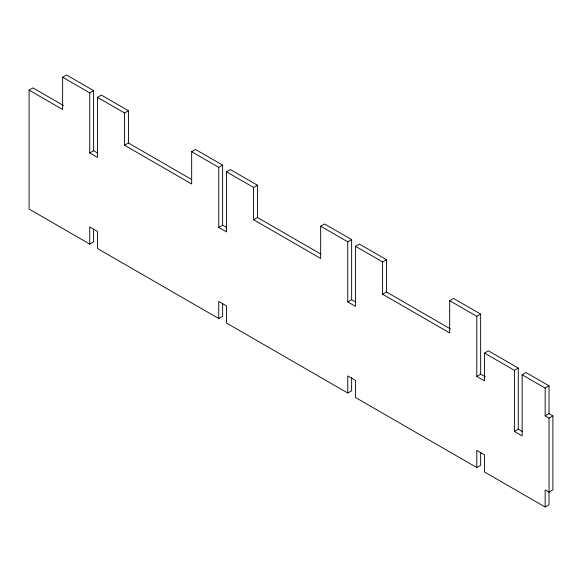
<?xml version="1.0" encoding="UTF-8"?>
<svg xmlns="http://www.w3.org/2000/svg" width="582" height="582" viewBox="0 0 582 582"><rect width="100%" height="100%" fill="white"/><g stroke="black" fill="none" stroke-linecap="round" stroke-linejoin="round"><path stroke-width="0.87" d="M63.394 105.466L32.97 87.904L29.1 90.137L29.1 209.069L89.737 244.076L93.607 241.843L93.607 229.213M62.645 77.224L66.515 74.991L93.607 90.632L93.607 150.716L89.737 152.95L89.737 92.865L62.645 77.224L62.645 109.503L29.1 90.137M89.737 92.865L93.607 90.632M89.737 152.95L97.478 157.424L97.478 97.332L101.348 95.099L128.44 110.74L128.44 143.019L191.631 179.503M97.478 97.332L124.57 112.981L128.44 110.74M124.57 112.981L124.57 145.253L128.44 143.019M191.66 151.713L195.53 149.472L222.622 165.121L222.622 225.205L218.752 227.438L218.752 167.354L191.66 151.713L191.66 183.985L124.57 145.253M218.752 167.354L222.622 165.121M218.752 227.438L226.493 231.905L226.493 171.821L230.363 169.588L257.455 185.229L257.455 217.508L320.646 253.985M226.493 171.821L253.585 187.462L257.455 185.229M253.585 187.462L253.585 219.741L257.455 217.508M320.675 226.194L324.545 223.961L351.637 239.602L351.637 299.694L347.767 301.927L347.767 241.836L320.675 226.194L320.675 258.473L253.585 219.741M347.767 241.836L351.637 239.602M89.737 244.076L89.737 226.944L97.478 231.41L97.478 248.543L218.752 318.558L222.622 316.324L222.622 303.702M347.767 301.927L355.507 306.394L355.507 246.31L359.378 244.076L386.47 259.718L386.47 291.989L450.439 328.925M355.507 246.31L382.6 261.951L386.47 259.718M382.6 261.951L382.6 294.23L386.47 291.989M382.6 294.23L449.69 332.962L449.69 300.683L453.56 298.45L480.652 314.091L480.652 374.175L485.293 376.86M449.69 300.683L476.782 316.324L480.652 314.091M218.752 318.558L218.752 301.432L226.493 305.899L226.493 323.032L347.767 393.046L351.637 390.813L351.637 377.289M476.782 316.324L476.782 376.409L484.522 380.883L484.522 353.07L488.393 350.837L518.278 368.093L518.278 429.174L522.149 431.408M476.782 376.409L480.652 374.175M484.522 353.07L514.408 370.327L518.278 368.093M514.408 370.327L514.408 431.408L522.149 435.874L522.149 374.793L526.019 372.56L549.03 385.844L549.03 413.649L552.9 415.89L552.9 489.877L549.03 492.11L545.159 489.877L545.159 507.009L484.522 472.002L484.522 454.869L476.782 450.403L476.782 467.535L480.652 465.302L480.652 452.672M522.149 374.793L545.159 388.078L549.03 385.844M514.408 431.408L518.278 429.174M545.159 388.078L545.159 415.89L549.03 413.649M545.159 415.89L549.03 418.123L552.9 415.89M545.159 507.009L549.03 504.776L549.03 418.123M93.607 150.716L97.478 152.95M222.622 225.205L226.493 227.438M351.637 299.694L355.507 301.927M476.782 467.535L355.507 397.513L355.507 380.381L347.767 375.914L347.767 393.046"/></g></svg>
